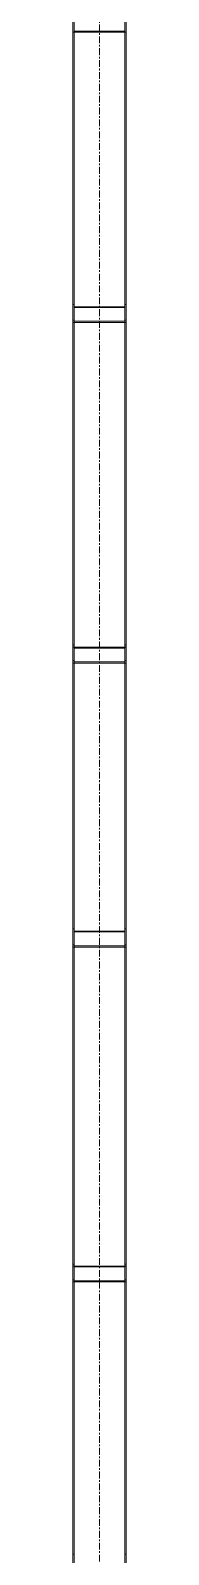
# Model space of a CAD drawing. Header units: centimetres. Extents: x -14155 to 6577, y -1225 to 8033.
# Drawn here: x -8976.4 to -8966.4, y 1379.6 to 1665.1 of the extents above; entities that cross this region are included whole.
import ezdxf

# ---------------------------------------------------------------- set-up
doc = ezdxf.new("R2010")
doc.units = ezdxf.units.CM
doc.linetypes.add('Grid Line', pattern=[2.2225, 1.27, -0.3175, 0.3175, -0.3175])
doc.layers.add('S-BEAM', color=7, linetype='Continuous', lineweight=9)
doc.layers.add('S-GRID', color=7, linetype='Continuous', lineweight=9)

# ---------------------------------------------------------------- blocks, each defined once
blk = doc.blocks.new('RVR_CERCHA_C02 - RVR_CERCHA_C02-V21-N01 - Planta')
at = {"layer": 'S-BEAM', "color": 253, "true_color": 0xaaaaaa}
for p, q in [((-5.65, 5), (897.26, 5)), ((893.26, 4.7), (-5.65, 4.7)), ((133.99, 5), (132.31, 5)), ((132.31, 4.7), (133.99, 4.7)), ((181.28, 5), (133.55, 5)), ((185.42, 5), (133.55, 5)), ((133.55, 5), (185.42, 5)), ((133.55, 4.7), (181.78, 4.7)), ((133.55, 4.7), (181.78, 4.7)), ((133.55, 4.7), (184.98, 4.7)), ((133.99, 4.7), (133.99, 5)), ((133.99, 5), (187.01, 5)), ((247.15, 5), (133.99, 5)), ((133.99, 4.7), (187.01, 4.7)), ((247.15, 4.7), (133.99, 4.7)), ((185.02, 5), (181.28, 5)), ((181.78, 4.7), (185.22, 4.7)), ((181.78, 4.7), (185.42, 4.7)), ((185.02, 5), (185.42, 5)), ((185.02, 4.7), (185.02, 5)), ((185.02, -4.7), (185.02, 4.7)), ((185.22, 4.7), (185.22, -4.7)), ((185.42, 4.7), (185.42, 5)), ((185.42, 5), (186.09, 5)), ((185.42, 5), (187.01, 5)), ((185.42, 5), (187.49, 5)), ((188.38, 5), (185.42, 5)), ((185.42, 5), (188.38, 5)), ((186.09, 4.7), (185.42, 4.7)), ((185.42, 4.7), (187.01, 4.7)), ((187.49, 4.7), (185.42, 4.7)), ((185.42, 4.7), (188.38, 4.7)), ((185.42, 4.7), (187.83, 4.7)), ((186.09, 5), (187.98, 5)), ((187.83, 4.7), (186.09, 4.7)), ((187.01, 5), (248.22, 5)), ((187.01, 5), (188.38, 5)), ((187.01, 4.7), (248.22, 4.7)), ((187.01, 4.7), (188.38, 4.7)), ((187.49, 5), (188.38, 5)), ((188.38, 4.7), (187.49, 4.7)), ((187.83, -4.7), (187.83, 4.7)), ((187.83, 4.7), (188.38, 4.7)), ((187.83, 4.7), (188.38, 4.7)), ((187.98, 5), (187.98, 4.7)), ((188.38, 5), (187.98, 5)), ((187.98, 4.7), (187.98, -4.7)), ((192.16, 5), (188.38, 5)), ((188.38, 5), (188.38, 4.7)), ((247.79, 5), (188.38, 5)), ((188.38, 5), (247.79, 5)), ((188.38, 4.7), (191.67, 4.7)), ((188.38, 4.7), (191.67, 4.7)), ((188.38, 4.7), (247.79, 4.7)), ((191.67, 4.7), (247.79, 4.7)), ((191.67, 4.7), (247.79, 4.7)), ((247.79, 5), (192.16, 5)), ((248.7, 5), (247.15, 5)), ((248.7, 4.7), (247.15, 4.7)), ((247.79, 5), (247.79, 4.7)), ((249.5, 5), (247.79, 5)), ((250.78, 5), (247.79, 5)), ((250.78, 5), (247.79, 5)), ((250.78, 5), (247.79, 5)), ((247.79, 5), (250.78, 5)), ((247.79, 4.7), (247.79, -4.7)), ((247.99, -4.7), (247.99, 4.7)), ((249.5, 5), (248.22, 5)), ((248.22, 5), (248.22, 4.7)), ((248.22, 4.7), (249.5, 4.7)), ((248.22, 4.7), (249.2, 4.7)), ((248.22, 4.7), (249.5, 4.7)), ((248.22, 4.7), (249.2, 4.7)), ((248.22, 4.7), (250.63, 4.7)), ((248.22, 4.7), (250.63, 4.7)), ((250.57, 5), (248.7, 5)), ((250.57, 4.7), (248.7, 4.7)), ((249.2, 4.7), (250.63, 4.7)), ((249.2, 4.7), (250.63, 4.7)), ((251.22, 5), (249.5, 5)), ((250.78, 5), (249.5, 5)), ((249.5, 4.7), (251.22, 4.7)), ((249.5, 4.7), (250.63, 4.7)), ((252.12, 5), (250.57, 5)), ((252.12, 4.7), (250.57, 4.7)), ((250.63, 4.7), (250.63, -4.7)), ((297.63, 5), (250.78, 5)), ((301.46, 5), (250.78, 5)), ((250.78, 5), (301.46, 5)), ((250.78, 4.7), (298.13, 4.7)), ((250.78, -4.7), (250.78, 4.7)), ((250.78, 4.7), (298.13, 4.7)), ((250.78, 4.7), (301.2, 4.7)), ((251.22, 4.7), (251.22, 5)), ((251.22, 5), (303.07, 5)), ((251.22, 4.7), (303.07, 4.7)), ((368.12, 5), (252.12, 5)), ((368.12, 4.7), (252.12, 4.7)), ((300.99, 5), (297.63, 5)), ((298.13, 4.7), (301.2, 4.7)), ((298.13, 4.7), (301.46, 4.7)), ((300.99, 5), (301.46, 5)), ((300.99, 4.7), (300.99, 5)), ((300.99, -4.7), (300.99, 4.7)), ((301.2, 4.7), (301.2, -4.7)), ((301.46, 4.7), (301.46, 5)), ((301.46, 5), (302.23, 5)), ((301.46, 5), (303.07, 5)), ((301.46, 5), (303.37, 5)), ((304.42, 5), (301.46, 5)), ((301.46, 5), (304.42, 5)), ((302.23, 4.7), (301.46, 4.7)), ((301.46, 4.7), (303.07, 4.7)), ((303.37, 4.7), (301.46, 4.7)), ((301.46, 4.7), (304.42, 4.7)), ((301.46, 4.7), (303.8, 4.7)), ((302.23, 5), (303.95, 5)), ((303.8, 4.7), (302.23, 4.7)), ((303.07, 5), (365.27, 5)), ((303.07, 5), (304.42, 5)), ((303.07, 4.7), (365.27, 4.7)), ((303.07, 4.7), (304.42, 4.7)), ((303.37, 5), (304.42, 5)), ((304.42, 4.7), (303.37, 4.7)), ((303.8, -4.7), (303.8, 4.7)), ((303.8, 4.7), (304.42, 4.7)), ((303.8, 4.7), (304.42, 4.7)), ((303.95, 5), (303.95, 4.7)), ((304.42, 5), (303.95, 5)), ((303.95, 4.7), (303.95, -4.7)), ((308.07, 5), (304.42, 5)), ((304.42, 5), (304.42, 4.7)), ((364.83, 5), (304.42, 5)), ((304.42, 5), (364.83, 5)), ((304.42, 4.7), (307.56, 4.7)), ((304.42, 4.7), (307.56, 4.7)), ((304.42, 4.7), (364.84, 4.7)), ((307.56, 4.7), (364.84, 4.7)), ((307.56, 4.7), (364.84, 4.7)), ((364.83, 5), (308.07, 5)), ((364.83, 5), (364.83, 4.7)), ((366.51, 5), (364.83, 5)), ((367.76, 5), (364.83, 5)), ((367.76, 5), (364.83, 5)), ((367.76, 5), (364.83, 5)), ((364.83, 5), (367.76, 5)), ((364.83, 4.7), (364.83, -4.7)), ((365.03, -4.7), (365.03, 4.7)), ((366.51, 5), (365.27, 5)), ((365.27, 5), (365.27, 4.7)), ((365.27, 4.7), (366.51, 4.7)), ((365.27, 4.7), (366.22, 4.7)), ((365.27, 4.7), (366.51, 4.7)), ((365.27, 4.7), (366.22, 4.7)), ((365.27, 4.7), (367.61, 4.7)), ((365.27, 4.7), (367.61, 4.7)), ((366.22, 4.7), (367.61, 4.7)), ((366.22, 4.7), (367.61, 4.7)), ((368.2, 5), (366.51, 5)), ((367.76, 5), (366.51, 5)), ((366.51, 4.7), (368.2, 4.7)), ((366.51, 4.7), (367.61, 4.7)), ((367.61, 4.7), (367.61, -4.7)), ((367.75, 4.7), (416.41, 4.7)), ((367.75, 4.7), (416.41, 4.7)), ((367.75, 4.7), (419.43, 4.7)), ((415.9, 5), (367.76, 5)), ((419.63, 5), (367.76, 5)), ((367.76, 5), (419.63, 5)), ((367.76, -4.7), (367.76, 4.7)), ((368.2, 4.7), (368.2, 5)), ((368.2, 5), (421.22, 5)), ((481.36, 5), (368.2, 5)), ((368.2, 4.7), (421.22, 4.7)), ((481.36, 4.7), (368.2, 4.7)), ((419.23, 5), (415.9, 5)), ((416.41, 4.7), (419.43, 4.7)), ((416.41, 4.7), (419.63, 4.7)), ((419.23, 5), (419.63, 5)), ((419.23, 4.7), (419.23, 5)), ((419.23, -4.7), (419.23, 4.7)), ((419.43, 4.7), (419.43, -4.7)), ((893.26, -4.7), (-5.65, -4.7)), ((897.26, -5), (-5.65, -5)), ((133.99, -4.7), (132.31, -4.7)), ((132.31, -5), (133.99, -5)), ((133.55, -4.7), (181.78, -4.7)), ((133.55, -4.7), (184.98, -4.7)), ((133.55, -4.7), (181.78, -4.7)), ((133.55, -5), (181.28, -5)), ((133.55, -5), (185.42, -5)), ((133.55, -5), (185.42, -5)), ((133.99, -5), (133.99, -4.7)), ((133.99, -4.7), (187.01, -4.7)), ((247.15, -4.7), (133.99, -4.7)), ((133.99, -5), (187.01, -5)), ((247.15, -5), (133.99, -5)), ((181.28, -5), (185.02, -5)), ((181.78, -4.7), (185.22, -4.7)), ((181.78, -4.7), (185.42, -4.7)), ((185.02, -5), (185.02, -4.7)), ((185.42, -5), (185.02, -5)), ((185.42, -5), (185.42, -4.7)), ((185.42, -4.7), (186.09, -4.7)), ((185.42, -4.7), (187.01, -4.7)), ((185.42, -4.7), (187.49, -4.7)), ((185.42, -4.7), (187.83, -4.7)), ((185.42, -4.7), (188.38, -4.7)), ((186.09, -5), (185.42, -5)), ((185.42, -5), (187.01, -5)), ((187.49, -5), (185.42, -5)), ((185.42, -5), (188.38, -5)), ((185.42, -5), (188.38, -5)), ((186.09, -4.7), (187.83, -4.7)), ((187.98, -5), (186.09, -5)), ((187.01, -4.7), (248.22, -4.7)), ((187.01, -4.7), (188.38, -4.7)), ((187.01, -5), (248.22, -5)), ((187.01, -5), (188.38, -5)), ((187.49, -4.7), (188.38, -4.7)), ((188.38, -5), (187.49, -5)), ((187.83, -4.7), (188.38, -4.7)), ((187.83, -4.7), (188.38, -4.7)), ((187.98, -4.7), (187.98, -5)), ((187.98, -5), (188.38, -5)), ((188.38, -4.7), (191.67, -4.7)), ((188.38, -4.7), (188.38, -5)), ((188.38, -4.7), (247.79, -4.7)), ((188.38, -4.7), (191.67, -4.7)), ((188.38, -5), (192.16, -5)), ((188.38, -5), (247.79, -5)), ((188.38, -5), (247.79, -5)), ((191.67, -4.7), (247.79, -4.7)), ((191.67, -4.7), (247.79, -4.7)), ((192.16, -5), (247.79, -5)), ((248.7, -4.7), (247.15, -4.7)), ((248.7, -5), (247.15, -5)), ((247.79, -4.7), (247.79, -5)), ((247.79, -5), (249.5, -5)), ((247.79, -5), (250.78, -5)), ((247.79, -5), (250.78, -5)), ((247.79, -5), (250.78, -5)), ((247.79, -5), (250.78, -5)), ((249.5, -4.7), (248.22, -4.7)), ((248.22, -4.7), (249.2, -4.7)), ((249.5, -4.7), (248.22, -4.7)), ((248.22, -4.7), (248.22, -5)), ((248.22, -4.7), (249.2, -4.7)), ((248.22, -4.7), (250.63, -4.7)), ((248.22, -4.7), (250.63, -4.7)), ((248.22, -5), (249.5, -5)), ((250.57, -4.7), (248.7, -4.7)), ((250.57, -5), (248.7, -5)), ((249.2, -4.7), (250.63, -4.7)), ((249.2, -4.7), (250.63, -4.7)), ((251.22, -4.7), (249.5, -4.7)), ((250.63, -4.7), (249.5, -4.7)), ((249.5, -5), (251.22, -5)), ((249.5, -5), (250.78, -5)), ((252.12, -4.7), (250.57, -4.7)), ((252.12, -5), (250.57, -5)), ((250.78, -4.7), (298.13, -4.7)), ((250.78, -4.7), (301.2, -4.7)), ((250.78, -4.7), (298.13, -4.7)), ((250.78, -5), (297.63, -5)), ((250.78, -5), (301.46, -5)), ((250.78, -5), (301.46, -5)), ((251.22, -5), (251.22, -4.7)), ((251.22, -4.7), (303.07, -4.7)), ((251.22, -5), (303.07, -5)), ((368.12, -4.7), (252.12, -4.7)), ((368.12, -5), (252.12, -5)), ((297.63, -5), (300.99, -5)), ((298.13, -4.7), (301.2, -4.7)), ((298.13, -4.7), (301.46, -4.7)), ((300.99, -5), (300.99, -4.7)), ((301.46, -5), (300.99, -5)), ((301.46, -5), (301.46, -4.7)), ((301.46, -4.7), (302.23, -4.7)), ((301.46, -4.7), (303.07, -4.7)), ((301.46, -4.7), (303.37, -4.7)), ((301.46, -4.7), (303.8, -4.7)), ((301.46, -4.7), (304.42, -4.7)), ((302.23, -5), (301.46, -5)), ((301.46, -5), (303.07, -5)), ((303.37, -5), (301.46, -5)), ((301.46, -5), (304.42, -5)), ((301.46, -5), (304.42, -5)), ((302.23, -4.7), (303.8, -4.7)), ((303.95, -5), (302.23, -5)), ((303.07, -4.7), (365.27, -4.7)), ((303.07, -4.7), (304.42, -4.7)), ((303.07, -5), (365.27, -5)), ((303.07, -5), (304.42, -5)), ((303.37, -4.7), (304.42, -4.7)), ((304.42, -5), (303.37, -5)), ((303.8, -4.7), (304.42, -4.7)), ((303.8, -4.7), (304.42, -4.7)), ((303.95, -4.7), (303.95, -5)), ((303.95, -5), (304.42, -5)), ((304.42, -4.7), (307.56, -4.7)), ((304.42, -4.7), (304.42, -5)), ((304.42, -4.7), (364.83, -4.7)), ((304.42, -4.7), (307.56, -4.7)), ((304.42, -5), (308.07, -5)), ((304.42, -5), (364.83, -5)), ((304.42, -5), (364.83, -5)), ((307.56, -4.7), (364.83, -4.7)), ((307.56, -4.7), (364.83, -4.7)), ((308.07, -5), (364.83, -5)), ((364.83, -4.7), (364.83, -5)), ((364.83, -5), (366.51, -5)), ((364.83, -5), (367.76, -5)), ((364.83, -5), (367.76, -5)), ((364.83, -5), (367.76, -5)), ((364.83, -5), (367.76, -5)), ((366.51, -4.7), (365.27, -4.7)), ((365.27, -4.7), (366.22, -4.7)), ((366.51, -4.7), (365.27, -4.7)), ((365.27, -4.7), (365.27, -5)), ((365.27, -4.7), (366.22, -4.7)), ((365.27, -4.7), (367.61, -4.7)), ((365.27, -4.7), (367.61, -4.7)), ((365.27, -5), (366.51, -5)), ((366.22, -4.7), (367.61, -4.7)), ((366.22, -4.7), (367.61, -4.7)), ((368.2, -4.7), (366.51, -4.7)), ((367.61, -4.7), (366.51, -4.7)), ((366.51, -5), (368.2, -5)), ((366.51, -5), (367.76, -5)), ((367.76, -4.7), (416.41, -4.7)), ((367.76, -4.7), (419.43, -4.7)), ((367.76, -4.7), (416.41, -4.7)), ((367.76, -5), (415.9, -5)), ((367.76, -5), (419.63, -5)), ((367.76, -5), (419.63, -5)), ((368.2, -5), (368.2, -4.7)), ((368.2, -4.7), (421.22, -4.7)), ((481.36, -4.7), (368.2, -4.7)), ((368.2, -5), (421.22, -5)), ((481.36, -5), (368.2, -5)), ((415.9, -5), (419.23, -5)), ((416.41, -4.7), (419.43, -4.7)), ((416.41, -4.7), (419.63, -4.7)), ((419.23, -5), (419.23, -4.7)), ((419.63, -5), (419.23, -5))]:
    blk.add_line(p, q, dxfattribs=at)

msp = doc.modelspace()

# ---------------------------------------------------------------- linework, layer by layer
at = {"layer": 'S-GRID', "color": 253, "linetype": 'Grid Line', "true_color": 0xaaaaaa}
msp.add_line((-8971.395, 7882.574), (-8971.395, -1075.311), dxfattribs=at)

# ---------------------------------------------------------------- block references
at = {"layer": 'S-BEAM', "color": 253, "true_color": 0xaaaaaa, "rotation": 89.9999999999999}
msp.add_blockref('RVR_CERCHA_C02 - RVR_CERCHA_C02-V21-N01 - Planta', (-8971.395, 1245.614), dxfattribs=at)

doc.saveas('drawing.dxf')
